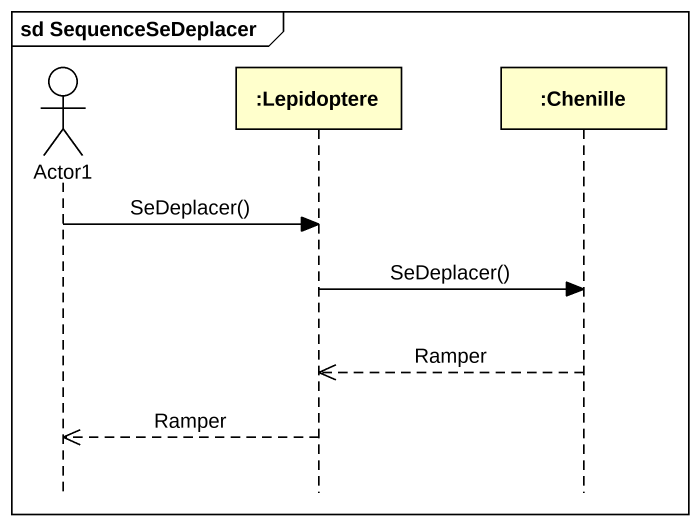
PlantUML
@startuml
mainframe sd SequenceSeDeplacer
hide footbox
actor Actor1
participant ":Lepidoptere" as Lepidoptere
participant ":Chenille" as Chenille

Actor1 -> Lepidoptere : SeDeplacer()
Lepidoptere -> Chenille : SeDeplacer()
Chenille -->> Lepidoptere : Ramper
Lepidoptere -->> Actor1 : Ramper
@enduml
